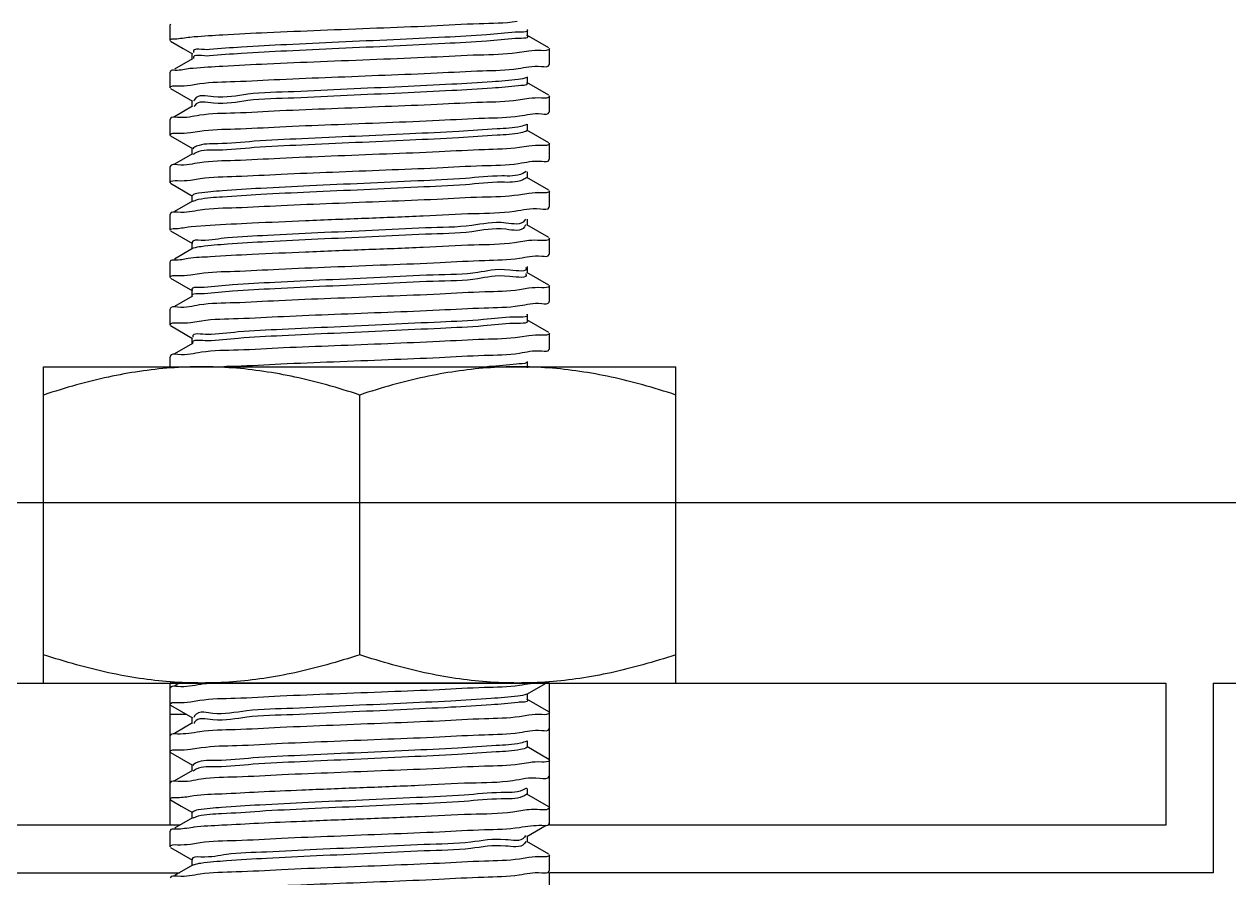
# Model space of a CAD drawing. Extents: x 14033796 to 29392202, y -1365078 to -465345.
# Drawn here: x 14615066 to 14615287.7, y -594398.3 to -594241.2 of the extents above; entities that cross this region are included whole.
import ezdxf

# ---------------------------------------------------------------- set-up
doc = ezdxf.new("R2010")
doc.units = 0
doc.header["$LTSCALE"] = 1000
doc.header["$MEASUREMENT"] = 0
doc.layers.add('02___PRT_ALL_AXES', color=7, linetype='Continuous')
doc.layers.add('JZ_0', color=7, linetype='Continuous')

# ---------------------------------------------------------------- blocks, each defined once
blk = doc.blocks.new('抗震大样1')
at = {"color": 133, "linetype": 'Continuous'}
for p, q in [((2274.64, -3522.86), (2274.52, -3522.99)), ((2368.46, -3525.9), (2368.46, -3524.24)), ((2274.64, -3527.28), (2278.01, -3529.23)), ((2279.75, -3526.23), (2280.87, -3526.13)), ((2374.1, -3529.09), (2368.33, -3525.75)), ((2278.01, -3529.23), (2280.41, -3530.62)), ((2280.27, -3530.47), (2280.27, -3532.13)), ((2368.83, -3529.91), (2365.72, -3530.4)), ((2280.41, -3531.98), (2275.68, -3534.71)), ((2374.1, -3533.51), (2374.22, -3533.38)), ((2274.64, -3535.32), (2274.52, -3535.45)), ((2280.58, -3534.47), (2279.75, -3534.54)), ((2368.46, -3538.36), (2368.46, -3536.7)), ((2274.64, -3539.74), (2280.41, -3543.09)), ((2279.89, -3538.88), (2282.35, -3538.48)), ((2374.1, -3541.55), (2368.33, -3538.21)), ((2280.27, -3542.93), (2280.27, -3544.59)), ((2368.84, -3542.39), (2365.99, -3542.84)), ((2280.41, -3544.44), (2275.68, -3547.17)), ((2280.91, -3544.41), (2280.82, -3544.61)), ((2280.94, -3544.36), (2280.91, -3544.41)), ((2374.1, -3545.98), (2374.22, -3545.84)), ((2274.64, -3547.78), (2274.52, -3547.92)), ((2368.46, -3550.82), (2368.46, -3549.16)), ((2274.64, -3552.21), (2280.41, -3555.55)), ((2279.89, -3551.34), (2282.36, -3550.94)), ((2374.1, -3554.01), (2368.33, -3550.67)), ((2280.27, -3555.39), (2280.27, -3557.06)), ((2368.85, -3554.88), (2366.41, -3555.27)), ((2280.41, -3556.9), (2275.68, -3559.64)), ((2280.79, -3556.97), (2280.59, -3557.12)), ((2280.85, -3556.93), (2280.79, -3556.97)), ((2374.1, -3558.44), (2374.22, -3558.3)), ((2274.64, -3560.24), (2274.52, -3560.38)), ((2368.14, -3561.56), (2367.27, -3562.09)), ((2368.46, -3563.29), (2368.46, -3561.63)), ((2274.64, -3564.67), (2280.41, -3568.01)), ((2279.89, -3563.81), (2282.46, -3563.4)), ((2374.1, -3566.47), (2368.33, -3563.13)), ((2280.27, -3567.86), (2280.27, -3569.52)), ((2368.84, -3567.32), (2366.14, -3567.76)), ((2280.41, -3569.36), (2275.68, -3572.1)), ((2280.67, -3569.38), (2280.47, -3569.48)), ((2374.1, -3570.9), (2374.22, -3570.76)), ((2274.64, -3572.7), (2274.52, -3572.84)), ((2367.92, -3574.08), (2367.72, -3574.45)), ((2368.46, -3575.75), (2368.46, -3574.09)), ((2274.64, -3577.13), (2280.41, -3580.47)), ((2279.29, -3576.12), (2280.07, -3576.02)), ((2280.07, -3576.02), (2285.04, -3575.68)), ((2367.97, -3575.6), (2367.72, -3576.11)), ((2374.1, -3578.94), (2368.33, -3575.6)), ((2280.27, -3580.32), (2280.27, -3581.98)), ((2368.82, -3579.73), (2365.09, -3580.29)), ((2280.41, -3581.83), (2275.68, -3584.56)), ((2280.59, -3581.75), (2280.41, -3581.83)), ((2374.1, -3583.36), (2374.22, -3583.23)), ((2274.64, -3585.17), (2274.52, -3585.3)), ((2368.46, -3588.21), (2368.46, -3586.55)), ((2274.64, -3589.59), (2280.41, -3592.94)), ((2279.89, -3588.72), (2282.28, -3588.34)), ((2368.04, -3588.4), (2368.07, -3588.48)), ((2374.1, -3591.4), (2368.33, -3588.06)), ((2280.41, -3594.29), (2275.68, -3597.02)), ((2280.27, -3592.78), (2280.27, -3594.44)), ((2368.85, -3592.26), (2366.36, -3592.66)), ((2374.1, -3595.83), (2374.22, -3595.69)), ((2274.64, -3597.63), (2274.52, -3597.77)), ((2374.1, -3603.86), (2368.33, -3600.52)), ((2368.46, -3600.67), (2368.46, -3599.01)), ((2274.64, -3602.06), (2280.41, -3605.4)), ((2279.9, -3601.22), (2282.76, -3600.76)), ((2280.41, -3606.75), (2275.68, -3609.49)), ((2280.27, -3605.24), (2280.27, -3606.91)), ((2368.85, -3604.73), (2366.42, -3605.12)), ((2274.64, -3610.09), (2274.52, -3610.23)), ((2374.1, -3608.29), (2374.22, -3608.15)), ((2368.46, -3613.14), (2368.46, -3611.47)), ((2274.65, -3697.12), (2274.54, -3697.3)), ((2277.01, -3695.96), (2275.68, -3696.72)), ((2368.33, -3698.87), (2373.36, -3695.96)), ((2368.46, -3700.37), (2368.46, -3698.71)), ((2274.64, -3701.76), (2280.41, -3705.1)), ((2276.01, -3701.04), (2276.51, -3701.06)), ((2279.89, -3700.89), (2282.33, -3700.49)), ((2374.1, -3703.56), (2368.33, -3700.22)), ((2280.27, -3704.94), (2280.27, -3706.6)), ((2368.85, -3704.43), (2366.38, -3704.82)), ((2280.41, -3706.45), (2275.68, -3709.19)), ((2280.9, -3706.38), (2280.84, -3706.57)), ((2280.92, -3706.33), (2280.9, -3706.38)), ((2368.46, -3712.84), (2368.46, -3711.17)), ((2274.64, -3714.22), (2280.41, -3717.56)), ((2279.9, -3713.38), (2282.74, -3712.93)), ((2374.1, -3716.02), (2368.33, -3712.68)), ((2280.27, -3717.41), (2280.27, -3719.07)), ((2368.85, -3716.89), (2366.38, -3717.29)), ((2280.41, -3718.91), (2275.68, -3721.65)), ((2280.81, -3718.98), (2280.62, -3719.14)), ((2280.87, -3718.94), (2280.81, -3718.98)), ((2368.17, -3723.59), (2367.19, -3724.11)), ((2368.46, -3725.3), (2368.46, -3723.64)), ((2274.64, -3726.68), (2277.44, -3728.3)), ((2279.83, -3725.69), (2280.73, -3725.54)), ((2374.1, -3728.48), (2368.33, -3725.14)), ((2277.44, -3728.3), (2280.41, -3730.02)), ((2280.27, -3729.87), (2280.27, -3731.53)), ((2373.11, -3729.3), (2371.74, -3729.25)), ((2280.41, -3731.38), (2275.68, -3734.11)), ((2280.69, -3731.41), (2280.49, -3731.51)), ((2280.77, -3731.37), (2280.69, -3731.41)), ((2368.33, -3736.25), (2373.36, -3733.34)), ((2274.64, -3734.72), (2274.52, -3734.85)), ((2274.75, -3734.48), (2274.55, -3734.68)), ((2280.73, -3733.85), (2280.53, -3733.88)), ((2367.95, -3736.05), (2367.66, -3736.48)), ((2368.46, -3737.76), (2368.46, -3736.1)), ((2274.64, -3739.14), (2280.41, -3742.48)), ((2279.89, -3738.28), (2282.43, -3737.87)), ((2368.02, -3737.58), (2367.66, -3738.14)), ((2374.1, -3740.95), (2368.33, -3737.61)), ((2280.27, -3742.33), (2280.27, -3743.99)), ((2368.85, -3741.81), (2366.38, -3742.21)), ((2280.41, -3743.84), (2275.68, -3746.57)), ((2280.6, -3743.78), (2280.42, -3743.86)), ((2374.1, -3745.37), (2374.22, -3745.24))]:
    blk.add_line(p, q, dxfattribs=at)
at = {"color": 5, "linetype": 'Continuous'}
for p, q in [((2091.74, -3695.96), (2241.29, -3695.96)), ((2274.52, -3733.34), (2274.52, -3695.96)), ((2374.22, -3733.34), (2374.22, -3695.96)), ((2407.45, -3695.96), (2536.23, -3695.96)), ((2536.23, -3695.96), (2536.23, -3733.34)), ((2548.69, -3695.96), (2548.69, -3745.8)), ((2548.69, -3695.96), (2706.55, -3695.96)), ((2277.01, -3733.34), (2108.35, -3733.34)), ((2536.23, -3733.34), (2374.22, -3733.34)), ((2133.28, -3745.8), (2277.01, -3745.8)), ((2374.22, -3949.36), (2374.22, -3745.8)), ((2548.69, -3745.8), (2374.22, -3745.8))]:
    blk.add_line(p, q, dxfattribs=at)
at = {"color": 133, "linetype": 'Continuous'}
for points, start_tangent, end_tangent in [([(2280.87, -3526.13), (2288.36, -3525.63), (2300.06, -3525.04), (2314.03, -3524.44), (2328.89, -3523.85), (2343.16, -3523.26), (2355.78, -3522.68), (2365.72, -3522.09)], (0.996607, 0.082311), (0.989137, 0.146994)), ([(2368.39, -3524.34), (2365.27, -3525)], (0.596774, -0.802409), (-0.996427, -0.084458)), ([(2274.52, -3527.15), (2275.84, -3526.69)], (0, 1), (0.999784, 0.020804)), ([(2275.84, -3526.69), (2279.75, -3526.23)], (0.999784, 0.020804), (0.996043, 0.088876)), ([(2365.27, -3525), (2357.78, -3525.65), (2346.73, -3526.3), (2333.29, -3526.95), (2318.9, -3527.6), (2305.09, -3528.25), (2293.34, -3528.9), (2284.9, -3529.55)], (-0.996427, -0.084458), (-0.99495, -0.100368)), ([(2365.27, -3526.66), (2357.78, -3527.31), (2346.73, -3527.96), (2333.29, -3528.61), (2318.9, -3529.26), (2305.09, -3529.91), (2293.34, -3530.56), (2284.9, -3531.21)], (-0.996427, -0.084458), (-0.99495, -0.100368)), ([(2368.37, -3525.98), (2368.4, -3526.01), (2365.27, -3526.66)], (0.688436, -0.725297), (-0.996427, -0.084458)), ([(2284.9, -3529.55), (2280.67, -3530.2), (2280.7, -3530.28)], (-0.99495, -0.100368), (0.397774, -0.917484)), ([(2284.9, -3531.21), (2280.67, -3531.86)], (-0.99495, -0.100368), (0.298129, -0.954526)), ([(2365.72, -3530.4), (2355.78, -3530.99), (2343.16, -3531.57), (2328.89, -3532.16), (2314.03, -3532.75), (2300.06, -3533.35), (2288.36, -3533.94), (2280.58, -3534.47)], (-0.989137, -0.146994), (-0.996472, -0.083926)), ([(2372.05, -3529.81), (2368.83, -3529.91)], (-0.998982, 0.045116), (-0.993513, -0.113718)), ([(2374.22, -3529.22), (2372.05, -3529.81)], (0, -1), (-0.998982, 0.045116)), ([(2280.67, -3531.86), (2280.68, -3531.88)], (0.298128, -0.954526), (0.325483, -0.945548)), ([(2365.99, -3534.53), (2372.13, -3533.95), (2374.19, -3533.54)], (0.989272, 0.146084), (0.290962, 0.956735)), ([(2279.75, -3534.54), (2275.84, -3535), (2274.56, -3535.27)], (-0.996043, -0.088876), (-0.508404, -0.861119)), ([(2282.35, -3538.48), (2291.58, -3537.92), (2303.36, -3537.36), (2316.98, -3536.79), (2331.06, -3536.23), (2344.74, -3535.66), (2356.61, -3535.1), (2365.99, -3534.53)], (0.989079, 0.147386), (0.989272, 0.146084)), ([(2368.33, -3536.85), (2366.04, -3537.36)], (-0.884415, -0.466702), (-0.988099, -0.153817)), ([(2274.52, -3539.61), (2276.52, -3539.04)], (0, 1), (0.999358, -0.035818)), ([(2276.52, -3539.04), (2279.89, -3538.88)], (0.999358, -0.035818), (0.990726, 0.135878)), ([(2366.04, -3537.36), (2359.17, -3538.01), (2348.59, -3538.66), (2335.43, -3539.31), (2321.09, -3539.96), (2307.09, -3540.61), (2294.94, -3541.27), (2285.93, -3541.92), (2281.02, -3542.57), (2280.77, -3543.09)], (-0.988099, -0.153817), (-0.299468, -0.954106)), ([(2366.04, -3539.02), (2359.17, -3539.67), (2348.59, -3540.32), (2335.43, -3540.97), (2321.09, -3541.63), (2307.09, -3542.28), (2294.94, -3542.93), (2285.93, -3543.58), (2281.02, -3544.23), (2280.94, -3544.36)], (-0.988099, -0.153817), (-0.49501, -0.868887)), ([(2368.46, -3538.36), (2368.46, -3538.37), (2366.04, -3539.02)], (0.215853, -0.976426), (-0.988099, -0.153817)), ([(2365.99, -3542.84), (2356.61, -3543.41), (2344.74, -3543.97), (2331.06, -3544.53), (2316.98, -3545.1), (2303.36, -3545.66), (2291.58, -3546.22), (2282.35, -3546.79)], (-0.989272, -0.146084), (-0.989079, -0.147386)), ([(2372.13, -3542.26), (2368.84, -3542.39)], (-0.999153, 0.041149), (-0.992378, -0.123227)), ([(2374.22, -3541.69), (2372.13, -3542.26)], (0, -1), (-0.999153, 0.041149)), ([(2282.35, -3546.79), (2276.52, -3547.35), (2274.54, -3547.75)], (-0.989079, -0.147386), (-0.308281, -0.951295)), ([(2366.41, -3546.97), (2372.23, -3546.4), (2374.19, -3546.01)], (0.98905, 0.147583), (0.309809, 0.950799)), ([(2366.71, -3549.72), (2360.48, -3550.38), (2350.4, -3551.03), (2337.54, -3551.68), (2323.28, -3552.33), (2309.14, -3552.98), (2296.62, -3553.63), (2287.05, -3554.28), (2281.47, -3554.93), (2280.48, -3555.57)], (-0.968456, -0.249186), (-0.637984, -0.77005)), ([(2282.36, -3550.94), (2291.59, -3550.38), (2303.37, -3549.82), (2316.85, -3549.26), (2331.38, -3548.68), (2345.27, -3548.1), (2357.13, -3547.53), (2366.41, -3546.97)], (0.989081, 0.147373), (0.98905, 0.147583)), ([(2368.26, -3549.2), (2366.71, -3549.72)], (-0.866654, -0.49891), (-0.968456, -0.249186)), ([(2274.52, -3552.07), (2276.52, -3551.51)], (0, 1), (0.999356, -0.035891)), ([(2276.52, -3551.51), (2279.89, -3551.34)], (0.999356, -0.035891), (0.990748, 0.135713)), ([(2366.71, -3551.39), (2360.48, -3552.04), (2350.4, -3552.69), (2337.54, -3553.34), (2323.28, -3553.99), (2309.14, -3554.64), (2296.62, -3555.29), (2287.05, -3555.94), (2281.47, -3556.59), (2280.85, -3556.93)], (-0.968456, -0.249186), (-0.843515, -0.537105)), ([(2368.4, -3550.76), (2366.71, -3551.39)], (-0.678675, -0.734438), (-0.968456, -0.249186)), ([(2366.41, -3555.27), (2357.13, -3555.84), (2345.27, -3556.41), (2331.38, -3556.98), (2316.85, -3557.56), (2303.37, -3558.13), (2291.59, -3558.69), (2282.36, -3559.25)], (-0.98905, -0.147583), (-0.989081, -0.147373)), ([(2372.23, -3554.71), (2368.85, -3554.88)], (-0.999372, 0.035446), (-0.990642, -0.136482)), ([(2374.22, -3554.15), (2372.23, -3554.71)], (0, -1), (-0.999372, 0.035446)), ([(2282.36, -3559.25), (2276.52, -3559.82), (2274.54, -3560.21)], (-0.989081, -0.147373), (-0.308038, -0.951374)), ([(2282.46, -3563.4), (2291.91, -3562.82), (2303.72, -3562.26), (2317.26, -3561.7), (2331.21, -3561.14), (2344.7, -3560.58), (2356.56, -3560.03), (2366.14, -3559.45)], (0.989145, 0.146942), (0.989191, 0.146635)), ([(2366.14, -3559.45), (2372.21, -3558.87), (2374.19, -3558.47)], (0.989191, 0.146635), (0.306168, 0.951977)), ([(2367.27, -3562.09), (2361.69, -3562.74), (2352.14, -3563.39), (2339.62, -3564.04), (2325.48, -3564.69), (2311.22, -3565.34), (2298.36, -3565.99), (2288.27, -3566.64), (2282.04, -3567.29), (2280.34, -3567.92)], (-0.901361, -0.433068), (-0.677737, -0.735305)), ([(2274.52, -3564.53), (2276.5, -3563.97)], (0, 1), (0.999366, -0.035603)), ([(2276.5, -3563.97), (2279.89, -3563.81)], (0.999366, -0.035603), (0.991099, 0.133126)), ([(2367.27, -3563.75), (2361.69, -3564.4), (2352.14, -3565.05), (2339.62, -3565.7), (2325.48, -3566.35), (2311.22, -3567), (2298.36, -3567.65), (2288.27, -3568.3), (2282.04, -3568.96), (2280.67, -3569.38)], (-0.901361, -0.433068), (-0.918606, -0.395174)), ([(2368.25, -3563.11), (2367.27, -3563.75)], (-0.636352, -0.771399), (-0.901361, -0.433068)), ([(2366.14, -3567.76), (2356.56, -3568.33), (2344.7, -3568.89), (2331.21, -3569.45), (2317.26, -3570.01), (2303.72, -3570.57), (2291.91, -3571.13), (2282.46, -3571.71)], (-0.989191, -0.146635), (-0.989145, -0.146942)), ([(2372.21, -3567.17), (2368.84, -3567.32)], (-0.999306, 0.037251), (-0.991662, -0.128863)), ([(2374.22, -3566.61), (2372.21, -3567.17)], (0, -1), (-0.999306, 0.037251)), ([(2282.46, -3571.71), (2276.5, -3572.28), (2274.54, -3572.67)], (-0.989145, -0.146942), (-0.311184, -0.95035)), ([(2285.04, -3575.68), (2296.1, -3575.08), (2310.1, -3574.46), (2325.83, -3573.82), (2341.09, -3573.2), (2354.47, -3572.59), (2365.09, -3571.98)], (0.99791, 0.064622), (0.989164, 0.146814)), ([(2365.09, -3571.98), (2371.88, -3571.37), (2374.2, -3570.93)], (0.989164, 0.146814), (0.253479, 0.967341)), ([(2367.72, -3574.45), (2362.82, -3575.1), (2353.81, -3575.75), (2341.67, -3576.4), (2327.68, -3577.05), (2313.33, -3577.71), (2300.16, -3578.36), (2289.58, -3579.01)], (-0.545429, -0.838157), (-0.997331, -0.073015)), ([(2274.52, -3577), (2275.73, -3576.56)], (0, 1), (0.999568, 0.029404)), ([(2275.73, -3576.56), (2279.29, -3576.12)], (0.999568, 0.029404), (0.989299, 0.145903)), ([(2367.72, -3576.11), (2362.82, -3576.76), (2353.81, -3577.41), (2341.67, -3578.07), (2327.68, -3578.72), (2313.33, -3579.37), (2300.16, -3580.02), (2289.58, -3580.67)], (-0.545429, -0.838157), (-0.997331, -0.073015)), ([(2289.58, -3579.01), (2282.71, -3579.66), (2280.28, -3580.31), (2280.28, -3580.32)], (-0.997331, -0.073015), (0.222752, -0.974875)), ([(2289.58, -3580.67), (2282.71, -3581.32), (2280.59, -3581.75)], (-0.997331, -0.073015), (-0.942008, -0.335591)), ([(2365.09, -3580.29), (2354.47, -3580.9), (2341.09, -3581.51), (2325.83, -3582.13), (2310.1, -3582.76), (2296.1, -3583.38), (2285.04, -3583.99)], (-0.989164, -0.146814), (-0.99791, -0.064622)), ([(2371.88, -3579.68), (2368.82, -3579.73)], (-0.998591, 0.05306), (-0.995725, -0.092369)), ([(2374.22, -3579.07), (2371.88, -3579.68)], (0, -1), (-0.998591, 0.05306)), ([(2279.29, -3584.43), (2275.73, -3584.87), (2274.57, -3585.12)], (-0.989299, -0.145903), (-0.553098, -0.833116)), ([(2285.04, -3583.99), (2279.29, -3584.43)], (-0.99791, -0.064622), (-0.989299, -0.145903)), ([(2282.28, -3588.34), (2291.43, -3587.77), (2303.14, -3587.21), (2316.8, -3586.64), (2331.55, -3586.06), (2345.49, -3585.47), (2357.25, -3584.91), (2366.36, -3584.36)], (0.989078, 0.147391), (0.989147, 0.146932)), ([(2366.36, -3584.36), (2372.21, -3583.79), (2374.19, -3583.39)], (0.989147, 0.146932), (0.306776, 0.951782)), ([(2368.07, -3586.81), (2363.85, -3587.47), (2355.41, -3588.12), (2343.67, -3588.77), (2329.86, -3589.42), (2315.47, -3590.07), (2302.03, -3590.72), (2290.97, -3591.37), (2283.48, -3592.02)], (0.345255, -0.938509), (-0.99649, -0.083712)), ([(2368.06, -3586.8), (2368.07, -3586.81)], (0.356659, -0.934235), (0.345254, -0.938509)), ([(2274.52, -3589.46), (2276.5, -3588.9)], (0, 1), (0.999395, -0.03478)), ([(2276.5, -3588.9), (2279.89, -3588.72)], (0.999395, -0.03478), (0.990425, 0.138051)), ([(2368.07, -3588.48), (2363.85, -3589.13), (2355.41, -3589.78), (2343.67, -3590.43), (2329.86, -3591.08), (2315.47, -3591.73), (2302.03, -3592.38), (2290.97, -3593.03), (2283.48, -3593.68)], (0.345255, -0.938509), (-0.99649, -0.083712)), ([(2283.48, -3592.02), (2280.34, -3592.67), (2280.36, -3592.7)], (-0.99649, -0.083712), (0.688638, -0.725105)), ([(2283.48, -3593.68), (2280.34, -3594.34)], (-0.99649, -0.083712), (0.600358, -0.799732)), ([(2366.36, -3592.66), (2357.25, -3593.22), (2345.49, -3593.78), (2331.55, -3594.36), (2316.8, -3594.95), (2303.14, -3595.52), (2291.43, -3596.08), (2282.28, -3596.64)], (-0.989147, -0.146932), (-0.989078, -0.147391)), ([(2372.21, -3592.1), (2368.85, -3592.26)], (-0.999343, 0.036243), (-0.990824, -0.13516)), ([(2374.22, -3591.53), (2372.21, -3592.1)], (0, -1), (-0.999343, 0.036243)), ([(2282.28, -3596.64), (2276.5, -3597.21), (2274.54, -3597.6)], (-0.989078, -0.147391), (-0.311805, -0.950146)), ([(2282.76, -3600.76), (2292.43, -3600.18), (2304.31, -3599.63), (2317.75, -3599.07), (2331.77, -3598.51), (2345.32, -3597.94), (2357.08, -3597.39), (2366.42, -3596.81)], (0.98924, 0.146304), (0.98908, 0.147378)), ([(2366.42, -3596.81), (2372.26, -3596.25), (2374.19, -3595.86)], (0.98908, 0.147378), (0.316391, 0.948629)), ([(2364.78, -3599.83), (2356.93, -3600.48), (2345.62, -3601.13), (2332.04, -3601.78), (2317.64, -3602.43), (2303.95, -3603.08), (2292.45, -3603.73), (2284.35, -3604.38)], (-0.999079, -0.042913), (-0.999984, -0.005651)), ([(2368.31, -3599.18), (2364.78, -3599.83)], (0.61702, -0.786947), (-0.999079, -0.042913)), ([(2274.52, -3601.92), (2276.57, -3601.35)], (0, 1), (0.999216, -0.0396)), ([(2276.57, -3601.35), (2279.9, -3601.22)], (0.999216, -0.0396), (0.992322, 0.12368)), ([(2364.78, -3601.49), (2356.93, -3602.14), (2345.62, -3602.79), (2332.04, -3603.44), (2317.64, -3604.09), (2303.95, -3604.74), (2292.45, -3605.4), (2284.35, -3606.05)], (-0.999079, -0.042913), (-0.999984, -0.005651)), ([(2368.29, -3600.82), (2368.31, -3600.84), (2364.78, -3601.49)], (0.663678, -0.748018), (-0.999079, -0.042913)), ([(2284.35, -3604.38), (2280.52, -3605.03), (2280.53, -3605.05)], (-0.999984, -0.005651), (0.599435, -0.800423)), ([(2284.35, -3606.05), (2280.51, -3606.68)], (-0.999984, -0.005651), (0.549402, -0.835558)), ([(2366.42, -3605.12), (2357.08, -3605.69), (2345.32, -3606.25), (2331.77, -3606.82), (2317.75, -3607.38), (2304.31, -3607.93), (2292.43, -3608.49), (2282.76, -3609.07)], (-0.98908, -0.147378), (-0.98924, -0.146304)), ([(2372.26, -3604.55), (2368.85, -3604.73)], (-0.999424, 0.03395), (-0.990509, -0.137447)), ([(2374.22, -3604), (2372.26, -3604.55)], (0, -1), (-0.999424, 0.03395)), ([(2282.76, -3609.07), (2276.57, -3609.66), (2274.54, -3610.06)], (-0.98924, -0.146304), (-0.298116, -0.95453)), ([(2288.62, -3612.78), (2291.71, -3612.68), (2303.61, -3612.12), (2317.47, -3611.54), (2331.86, -3610.97), (2345.31, -3610.41), (2357.11, -3609.85), (2366.37, -3609.28)], (0.99938, 0.035201), (0.989078, 0.147395)), ([(2366.37, -3609.28), (2372.21, -3608.72), (2374.19, -3608.32)], (0.989078, 0.147395), (0.307307, 0.95161)), ([(2365.61, -3612.19), (2358.38, -3612.84), (2357.89, -3612.88)], (-0.993624, -0.112744), (-0.997863, -0.065348)), ([(2368.37, -3611.69), (2365.61, -3612.19)], (-0.830796, -0.556576), (-0.993624, -0.112744)), ([(2282.64, -3696.32), (2276.53, -3696.9), (2274.65, -3697.12)], (-0.989204, -0.146544), (-0.713279, -0.70088)), ([(2282.33, -3700.49), (2291.62, -3699.93), (2303.49, -3699.36), (2317.39, -3698.78), (2331.89, -3698.2), (2345.35, -3697.64), (2357.14, -3697.08), (2366.38, -3696.52)], (0.989054, 0.147555), (0.989077, 0.147397)), ([(2288.64, -3695.85), (2282.64, -3696.32)], (-0.999328, -0.036655), (-0.989204, -0.146544)), ([(2366.38, -3696.52), (2372.19, -3695.95)], (0.989077, 0.147397), (0.999403, -0.034539)), ([(2274.52, -3701.62), (2276.01, -3701.04)], (0, 1), (0.999562, -0.0296)), ([(2276.51, -3701.06), (2279.89, -3700.89)], (0.999373, -0.035408), (0.990654, 0.136401)), ([(2365.92, -3701.05), (2358.96, -3701.7), (2348.3, -3702.35), (2335.09, -3703), (2320.74, -3703.65), (2306.77, -3704.3), (2294.68, -3704.95), (2285.76, -3705.6), (2280.96, -3706.26), (2280.92, -3706.33)], (-0.989855, -0.142079), (-0.384045, -0.923314)), ([(2365.92, -3699.39), (2358.96, -3700.04), (2348.3, -3700.69), (2335.09, -3701.34), (2320.74, -3701.99), (2306.77, -3702.64), (2294.68, -3703.29), (2285.76, -3703.94), (2283.44, -3703.64)], (-0.989855, -0.142079), (-0.997628, 0.068831)), ([(2368.34, -3698.88), (2365.92, -3699.39)], (-0.878883, -0.477038), (-0.989855, -0.142079)), ([(2368.45, -3700.38), (2368.46, -3700.4), (2365.92, -3701.05)], (0.443944, -0.896054), (-0.989855, -0.142079)), ([(2283.44, -3703.64), (2280.96, -3704.59), (2280.81, -3705.05)], (-0.997628, 0.068831), (-0.191232, -0.981545)), ([(2366.38, -3704.82), (2357.14, -3705.39), (2345.35, -3705.95), (2331.89, -3706.51), (2317.39, -3707.09), (2303.49, -3707.67), (2291.62, -3708.23), (2282.33, -3708.8)], (-0.989077, -0.147397), (-0.989054, -0.147555)), ([(2372.22, -3704.26), (2368.85, -3704.43)], (-0.999354, 0.035948), (-0.990757, -0.135647)), ([(2374.22, -3703.7), (2372.22, -3704.26)], (0, -1), (-0.999354, 0.035948)), ([(2366.38, -3708.98), (2372.22, -3708.41), (2374.19, -3708.02)], (0.989074, 0.147417), (0.308002, 0.951386)), ([(2275.72, -3709.34), (2274.54, -3709.76)], (-1, 0.000344), (-0.309932, -0.950759)), ([(2282.33, -3708.8), (2276.51, -3709.37), (2275.72, -3709.34)], (-0.989054, -0.147555), (-1, 0.000344)), ([(2282.74, -3712.93), (2292.09, -3712.36), (2303.97, -3711.8), (2317.65, -3711.23), (2331.73, -3710.67), (2345.36, -3710.1), (2357.14, -3709.54), (2366.38, -3708.98)], (0.989263, 0.146146), (0.989074, 0.147417)), ([(2368.27, -3711.23), (2366.61, -3711.75)], (-0.874194, -0.485577), (-0.97305, -0.230593)), ([(2274.52, -3714.08), (2276.61, -3713.51)], (0, 1), (0.999152, -0.041165)), ([(2276.61, -3713.51), (2279.9, -3713.38)], (0.999152, -0.041165), (0.992342, 0.12352)), ([(2366.61, -3711.75), (2360.28, -3712.4), (2350.12, -3713.05), (2337.21, -3713.7), (2322.93, -3714.35), (2308.81, -3715), (2296.35, -3715.66), (2286.87, -3716.31), (2281.4, -3716.96), (2280.52, -3717.59)], (-0.97305, -0.230593), (-0.611904, -0.790932)), ([(2366.61, -3713.41), (2360.28, -3714.06), (2350.12, -3714.71), (2337.21, -3715.37), (2322.93, -3716.02), (2308.81, -3716.67), (2296.35, -3717.32), (2286.87, -3717.97), (2281.4, -3718.62), (2280.87, -3718.94)], (-0.97305, -0.230593), (-0.81653, -0.577303)), ([(2368.41, -3712.79), (2366.61, -3713.41)], (-0.66021, -0.751081), (-0.97305, -0.230593)), ([(2366.38, -3717.29), (2357.14, -3717.85), (2345.36, -3718.41), (2331.73, -3718.98), (2317.65, -3719.54), (2303.97, -3720.11), (2292.09, -3720.67), (2282.74, -3721.23)], (-0.989074, -0.147417), (-0.989263, -0.146146)), ([(2372.22, -3716.72), (2368.85, -3716.89)], (-0.999355, 0.035922), (-0.990747, -0.135721)), ([(2374.22, -3716.16), (2372.22, -3716.72)], (0, -1), (-0.999355, 0.035922)), ([(2364.58, -3721.57), (2371.74, -3720.94), (2374.2, -3720.47)], (0.989273, 0.146079), (0.235182, 0.971951)), ([(2282.74, -3721.23), (2276.61, -3721.81), (2274.54, -3722.22)], (-0.989263, -0.146146), (-0.290575, -0.956852)), ([(2280.73, -3725.54), (2288.14, -3725.04), (2297.81, -3724.54), (2309.13, -3724.05)], (0.98895, 0.148251), (0.999128, 0.041754)), ([(2309.13, -3724.05), (2324.44, -3723.43), (2339.82, -3722.8), (2353.64, -3722.18), (2364.58, -3721.57)], (0.999128, 0.041754), (0.989273, 0.146079)), ([(2367.19, -3724.11), (2361.51, -3724.77), (2351.87, -3725.42), (2339.3, -3726.07), (2325.13, -3726.72), (2310.89, -3727.37)], (-0.919472, -0.393156), (-0.998886, -0.047193)), ([(2274.52, -3726.54), (2276.09, -3726.04)], (0, 1), (0.999975, -0.007047)), ([(2276.09, -3726.04), (2279.83, -3725.69)], (0.999975, -0.007047), (0.985619, 0.168983)), ([(2367.19, -3725.78), (2361.51, -3726.43), (2351.87, -3727.08), (2339.3, -3727.73), (2325.13, -3728.38), (2310.89, -3729.03)], (-0.919472, -0.393156), (-0.998886, -0.047193)), ([(2368.28, -3725.14), (2367.19, -3725.78)], (-0.656892, -0.753984), (-0.919472, -0.393156)), ([(2310.89, -3727.37), (2298.08, -3728.02), (2288.07, -3728.67), (2281.94, -3729.32), (2280.36, -3729.94)], (-0.998886, -0.047193), (-0.687024, -0.726635)), ([(2310.89, -3729.03), (2298.08, -3729.68), (2288.07, -3730.33), (2281.94, -3730.98), (2280.77, -3731.37)], (-0.998886, -0.047193), (-0.920819, -0.389991)), ([(2364.58, -3729.88), (2353.64, -3730.49), (2339.82, -3731.11), (2324.44, -3731.73), (2309.13, -3732.35)], (-0.989273, -0.146079), (-0.999128, -0.041754)), ([(2368.81, -3729.26), (2364.58, -3729.88)], (-0.997168, -0.075206), (-0.989273, -0.146079)), ([(2371.74, -3729.25), (2368.81, -3729.26)], (-0.998248, 0.05917), (-0.997168, -0.075206)), ([(2374.22, -3728.62), (2373.11, -3729.3)], (0, -1), (-0.999384, -0.0351)), ([(2288.3, -3733.34), (2288.14, -3733.35), (2280.73, -3733.85)], (-0.999138, -0.041506), (-0.98895, -0.148251)), ([(2309.13, -3732.35), (2297.81, -3732.85), (2288.3, -3733.34)], (-0.999128, -0.041754), (-0.999138, -0.041506)), ([(2366.38, -3733.9), (2372.22, -3733.34)], (0.989095, 0.147279), (0.99936, -0.035776)), ([(2372.22, -3733.34), (2374.19, -3732.94)], (0.99936, -0.035776), (0.308738, 0.951147)), ([(2280.53, -3733.88), (2276.09, -3734.35), (2274.75, -3734.48)], (-0.987732, -0.156156), (-0.890695, -0.4546)), ([(2367.66, -3736.48), (2362.65, -3737.13), (2353.55, -3737.78), (2341.35, -3738.43), (2327.33, -3739.08), (2313, -3739.73), (2299.88, -3740.38), (2289.37, -3741.03), (2282.59, -3741.68), (2280.27, -3742.33)], (-0.648928, -0.76085), (-0.106699, -0.994291)), ([(2282.43, -3737.87), (2291.89, -3737.3), (2303.83, -3736.73), (2317.63, -3736.16), (2331.86, -3735.59), (2345.34, -3735.03), (2357.15, -3734.47), (2366.38, -3733.9)], (0.989072, 0.147436), (0.989095, 0.147279)), ([(2274.52, -3739.01), (2276.51, -3738.44)], (0, 1), (0.999351, -0.036014)), ([(2276.51, -3738.44), (2279.89, -3738.28)], (0.999351, -0.036014), (0.991019, 0.133724)), ([(2367.66, -3738.14), (2362.65, -3738.79), (2353.55, -3739.44), (2341.35, -3740.09), (2327.33, -3740.74), (2313, -3741.39), (2299.88, -3742.04), (2289.37, -3742.69), (2282.59, -3743.35), (2280.6, -3743.78)], (-0.648928, -0.76085), (-0.940942, -0.338569)), ([(2366.38, -3742.21), (2357.15, -3742.78), (2345.34, -3743.34), (2331.86, -3743.9), (2317.63, -3744.47), (2303.83, -3745.04), (2291.89, -3745.61), (2282.43, -3746.18)], (-0.989095, -0.147279), (-0.989072, -0.147436)), ([(2372.22, -3741.65), (2368.85, -3741.81)], (-0.99936, 0.035776), (-0.990753, -0.135675)), ([(2374.22, -3741.08), (2372.22, -3741.65)], (0, -1), (-0.99936, 0.035776)), ([(2282.43, -3746.18), (2276.51, -3746.75), (2274.54, -3747.15)], (-0.989072, -0.147436), (-0.30884, -0.951114)), ([(2366.31, -3746.37), (2372.2, -3745.8), (2374.19, -3745.4)], (0.989082, 0.147367), (0.30469, 0.952452)), ([(2282.58, -3750.33), (2291.84, -3749.76), (2303.74, -3749.2), (2317.39, -3748.63), (2331.51, -3748.07), (2345.14, -3747.5), (2357, -3746.94), (2366.31, -3746.37)], (0.989189, 0.146646), (0.989082, 0.147367))]:
    blk.add_spline(points, degree=3, dxfattribs=dict(at, start_tangent=start_tangent, end_tangent=end_tangent))
at = {"layer": '02___PRT_ALL_AXES', "color": 133, "linetype": 'Continuous'}
for p, q in [((2274.52, -3527.15), (2274.52, -3522.99)), ((2374.22, -3533.38), (2374.22, -3529.22)), ((2274.52, -3539.61), (2274.52, -3535.45)), ((2374.22, -3545.84), (2374.22, -3541.69)), ((2274.52, -3552.07), (2274.52, -3547.92)), ((2374.22, -3558.3), (2374.22, -3554.15)), ((2274.52, -3564.53), (2274.52, -3560.38)), ((2374.22, -3570.76), (2374.22, -3566.61)), ((2274.52, -3577), (2274.52, -3572.84)), ((2374.22, -3583.23), (2374.22, -3579.07)), ((2274.52, -3589.46), (2274.52, -3585.3)), ((2374.22, -3595.69), (2374.22, -3591.53)), ((2274.52, -3601.92), (2274.52, -3597.77)), ((2374.22, -3608.15), (2374.22, -3604)), ((2274.52, -3612.87), (2274.52, -3610.23)), ((2274.67, -3695.65), (2274.55, -3695.64)), ((2374.18, -3695.64), (2374.06, -3695.65)), ((2374.22, -3695.96), (2274.52, -3695.96)), ((2278.97, -3704.26), (2274.52, -3704.26)), ((2274.52, -3739.01), (2274.52, -3734.85)), ((2374.22, -3745.24), (2374.22, -3741.08))]:
    blk.add_line(p, q, dxfattribs=at)
at = {"layer": '02___PRT_ALL_AXES', "color": 6, "linetype": 'Continuous'}
for p, q in [((2241.29, -3695.96), (2241.29, -3612.87)), ((2241.29, -3612.87), (2407.45, -3612.87)), ((2407.45, -3695.96), (2407.45, -3612.87)), ((2324.37, -3688.53), (2324.37, -3620.29)), ((2241.29, -3695.96), (2407.45, -3695.96))]:
    blk.add_line(p, q, dxfattribs=at)
for points, start_tangent, end_tangent in [([(2282.83, -3612.87), (2274.67, -3613.18), (2266.51, -3614.09), (2258.3, -3615.58), (2249.95, -3617.64), (2241.29, -3620.29)], (-1, 0), (-0.948683, -0.316228)), ([(2324.37, -3620.29), (2315.7, -3617.64), (2307.35, -3615.58), (2299.14, -3614.09), (2290.98, -3613.18), (2282.83, -3612.87)], (-0.948683, 0.316228), (-1, 0.000001)), ([(2365.91, -3612.87), (2357.76, -3613.18), (2349.59, -3614.09), (2341.39, -3615.58), (2333.03, -3617.64), (2324.37, -3620.29)], (-1, 0), (-0.948683, -0.316228)), ([(2407.45, -3620.29), (2398.79, -3617.64), (2390.43, -3615.58), (2382.22, -3614.09), (2374.06, -3613.18), (2365.91, -3612.87)], (-0.948683, 0.316228), (-1, 0.000001)), ([(2274.55, -3695.64), (2266.51, -3694.74), (2258.3, -3693.25), (2249.95, -3691.18), (2241.29, -3688.53)], (-0.997114, 0.075923), (-0.948683, 0.316228)), ([(2324.37, -3688.53), (2315.7, -3691.18), (2307.35, -3693.25), (2299.14, -3694.74), (2290.98, -3695.65), (2282.83, -3695.96)], (-0.948683, -0.316228), (-1, -0.000001)), ([(2365.91, -3695.96), (2357.76, -3695.65), (2349.59, -3694.74), (2341.39, -3693.25), (2333.03, -3691.18), (2324.37, -3688.53)], (-1, 0), (-0.948683, 0.316228)), ([(2407.45, -3688.53), (2398.79, -3691.18), (2390.43, -3693.25), (2382.22, -3694.74), (2374.18, -3695.64)], (-0.948683, -0.316228), (-0.997114, -0.075923))]:
    blk.add_spline(points, degree=3, dxfattribs=dict(at, start_tangent=start_tangent, end_tangent=end_tangent))
at = {"layer": '02___PRT_ALL_AXES', "color": 133, "linetype": 'Continuous'}
for points, start_tangent, end_tangent in [([(2282.83, -3695.96), (2274.67, -3695.65)], (-1, 0), (-0.997195, 0.074847)), ([(2374.06, -3695.65), (2365.91, -3695.96)], (-0.997196, -0.074835), (-1, -0.000001))]:
    blk.add_spline(points, degree=3, dxfattribs=dict(at, start_tangent=start_tangent, end_tangent=end_tangent))

msp = doc.modelspace()

# ---------------------------------------------------------------- linework, layer by layer
at = {"layer": 'JZ_0', "color": 8}
msp.add_line((14612549.38, -594329.24), (14629782.37, -594329.24), dxfattribs=at)

# ---------------------------------------------------------------- block references
at = {"xscale": 0.7, "yscale": 0.7, "zscale": 0.7}
msp.add_blockref('抗震大样1', (14613500.67, -591775.24), dxfattribs=at)

doc.saveas('drawing.dxf')
